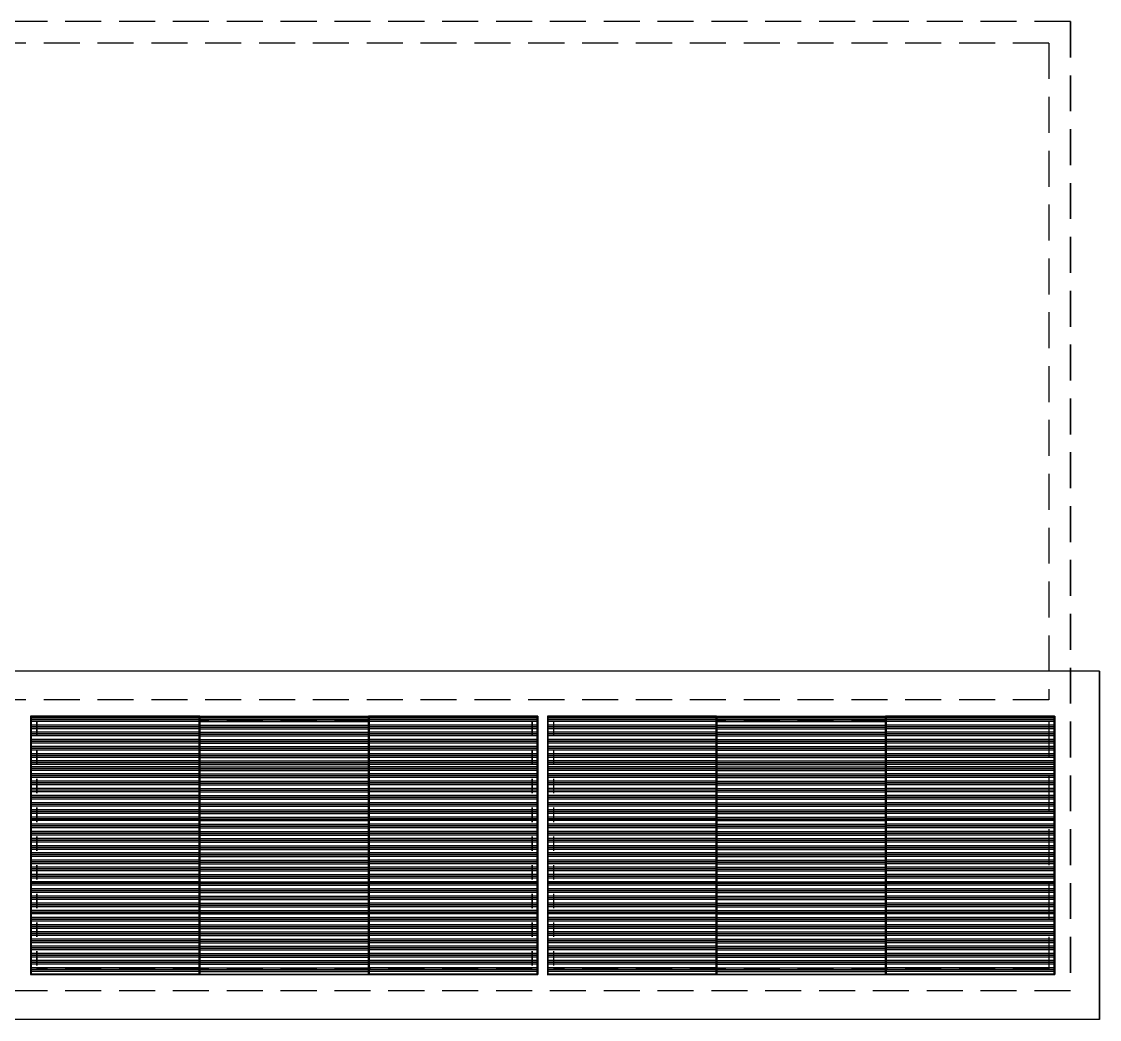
# Model space of a CAD drawing. Header units: millimetres. Extents: x 2128 to 2646, y 1972 to 2207.
# Drawn here: x 2351.81 to 2359.31, y 2147.77 to 2154.72 of the extents above; entities that cross this region are included whole.
import ezdxf

# ---------------------------------------------------------------- set-up
doc = ezdxf.new("R2010")
doc.units = ezdxf.units.MM
for name, pattern in [('DASHDOT', [1, 0.5, -0.25, 0, -0.25]), ('DASHED2', [0.375, 0.25, -0.125]), ('HIDDEN', [0.375, 0.25, -0.125])]:
    doc.linetypes.add(name, pattern=pattern)
for name, color, linetype in [('AR-ESTC', 3, 'Continuous'), ('AR-ESTC-HATCH', 1, 'Continuous'), ('AR-PROJ', 1, 'HIDDEN'), ('DET-ESQ-PROJ', 1, 'DASHED2'), ('DT-ESQ-CHAPA DOBRADA-V', 1, 'Continuous'), ('DT-ESQ-PERFIL T-V', 1, 'Continuous'), ('insercao', 4, 'Continuous')]:
    doc.layers.add(name, color=color, linetype=linetype)

# ---------------------------------------------------------------- blocks, each defined once
blk = doc.blocks.new('GR13-V')
at = {"layer": 'DT-ESQ-CHAPA DOBRADA-V'}
for p, q in [((1.1773, 1.8), (0, 1.8)), ((0, 1.8), (0, 0)), ((1.1743, 1.797), (0.003, 1.797)), ((0.003, 1.797), (0.003, 0.003)), ((1.1743, 0.003), (1.1743, 1.797)), ((1.1773, 1.8), (1.1773, 0)), ((1.1773, 1.8), (2.3547, 1.8)), ((1.1773, 1.8), (1.1773, 0)), ((1.1803, 1.797), (2.3517, 1.797)), ((1.1803, 0.003), (1.1803, 1.797)), ((2.3517, 1.797), (2.3517, 0.003)), ((3.532, 1.8), (2.3547, 1.8)), ((2.3547, 1.8), (2.3547, 0)), ((2.3547, 1.8), (2.3547, 0)), ((3.529, 1.797), (2.3577, 1.797)), ((2.3577, 1.797), (2.3577, 0.003)), ((3.529, 0.003), (3.529, 1.797)), ((3.532, 1.8), (3.532, 0)), ((1.1773, 0), (0, 0)), ((1.1743, 0.003), (0.003, 0.003)), ((1.1773, 0), (2.3547, 0)), ((1.1803, 0.003), (2.3517, 0.003)), ((3.532, 0), (2.3547, 0)), ((3.529, 0.003), (2.3577, 0.003))]:
    blk.add_line(p, q, dxfattribs=at)
at = {"layer": 'DT-ESQ-PERFIL T-V'}
for p, q in [((1.1743, 1.7875), (0.003, 1.7875)), ((1.1743, 1.776), (0.003, 1.776)), ((1.1743, 1.774), (0.003, 1.774)), ((1.1743, 1.7625), (0.003, 1.7625)), ((1.1743, 1.7375), (0.003, 1.7375)), ((1.1803, 1.7875), (2.3517, 1.7875)), ((1.1803, 1.776), (2.3517, 1.776)), ((1.1803, 1.774), (2.3517, 1.774)), ((1.1803, 1.7625), (2.3517, 1.7625)), ((1.1803, 1.7375), (2.3517, 1.7375)), ((3.529, 1.7875), (2.3577, 1.7875)), ((3.529, 1.776), (2.3577, 1.776)), ((3.529, 1.774), (2.3577, 1.774)), ((3.529, 1.7625), (2.3577, 1.7625)), ((3.529, 1.7375), (2.3577, 1.7375)), ((1.1743, 1.726), (0.003, 1.726)), ((1.1743, 1.724), (0.003, 1.724)), ((1.1743, 1.7125), (0.003, 1.7125)), ((1.1743, 1.6875), (0.003, 1.6875)), ((1.1743, 1.676), (0.003, 1.676)), ((1.1743, 1.674), (0.003, 1.674)), ((1.1743, 1.6625), (0.003, 1.6625)), ((1.1803, 1.726), (2.3517, 1.726)), ((1.1803, 1.724), (2.3517, 1.724)), ((1.1803, 1.7125), (2.3517, 1.7125)), ((1.1803, 1.6875), (2.3517, 1.6875)), ((1.1803, 1.676), (2.3517, 1.676)), ((1.1803, 1.674), (2.3517, 1.674)), ((1.1803, 1.6625), (2.3517, 1.6625)), ((3.529, 1.726), (2.3577, 1.726)), ((3.529, 1.724), (2.3577, 1.724)), ((3.529, 1.7125), (2.3577, 1.7125)), ((3.529, 1.6875), (2.3577, 1.6875)), ((3.529, 1.676), (2.3577, 1.676)), ((3.529, 1.674), (2.3577, 1.674)), ((3.529, 1.6625), (2.3577, 1.6625)), ((1.1743, 1.6375), (0.003, 1.6375)), ((1.1743, 1.626), (0.003, 1.626)), ((1.1743, 1.624), (0.003, 1.624)), ((1.1743, 1.6125), (0.003, 1.6125)), ((1.1743, 1.5875), (0.003, 1.5875)), ((1.1803, 1.6375), (2.3517, 1.6375)), ((1.1803, 1.626), (2.3517, 1.626)), ((1.1803, 1.624), (2.3517, 1.624)), ((1.1803, 1.6125), (2.3517, 1.6125)), ((1.1803, 1.5875), (2.3517, 1.5875)), ((3.529, 1.6375), (2.3577, 1.6375)), ((3.529, 1.626), (2.3577, 1.626)), ((3.529, 1.624), (2.3577, 1.624)), ((3.529, 1.6125), (2.3577, 1.6125)), ((3.529, 1.5875), (2.3577, 1.5875)), ((1.1743, 1.576), (0.003, 1.576)), ((1.1743, 1.574), (0.003, 1.574)), ((1.1743, 1.5625), (0.003, 1.5625)), ((1.1743, 1.5375), (0.003, 1.5375)), ((1.1743, 1.526), (0.003, 1.526)), ((1.1743, 1.524), (0.003, 1.524)), ((1.1743, 1.5125), (0.003, 1.5125)), ((1.1803, 1.576), (2.3517, 1.576)), ((1.1803, 1.574), (2.3517, 1.574)), ((1.1803, 1.5625), (2.3517, 1.5625)), ((1.1803, 1.5375), (2.3517, 1.5375)), ((1.1803, 1.526), (2.3517, 1.526)), ((1.1803, 1.524), (2.3517, 1.524)), ((1.1803, 1.5125), (2.3517, 1.5125)), ((3.529, 1.576), (2.3577, 1.576)), ((3.529, 1.574), (2.3577, 1.574)), ((3.529, 1.5625), (2.3577, 1.5625)), ((3.529, 1.5375), (2.3577, 1.5375)), ((3.529, 1.526), (2.3577, 1.526)), ((3.529, 1.524), (2.3577, 1.524)), ((3.529, 1.5125), (2.3577, 1.5125)), ((1.1743, 1.4875), (0.003, 1.4875)), ((1.1743, 1.476), (0.003, 1.476)), ((1.1743, 1.474), (0.003, 1.474)), ((1.1743, 1.4625), (0.003, 1.4625)), ((1.1743, 1.447), (0.003, 1.447)), ((1.1743, 1.4355), (0.003, 1.4355)), ((1.1743, 1.4335), (0.003, 1.4335)), ((1.1803, 1.4875), (2.3517, 1.4875)), ((1.1803, 1.476), (2.3517, 1.476)), ((1.1803, 1.474), (2.3517, 1.474)), ((1.1803, 1.4625), (2.3517, 1.4625)), ((1.1803, 1.447), (2.3517, 1.447)), ((1.1803, 1.4355), (2.3517, 1.4355)), ((1.1803, 1.4335), (2.3517, 1.4335)), ((3.529, 1.4875), (2.3577, 1.4875)), ((3.529, 1.476), (2.3577, 1.476)), ((3.529, 1.474), (2.3577, 1.474)), ((3.529, 1.4625), (2.3577, 1.4625)), ((3.529, 1.447), (2.3577, 1.447)), ((3.529, 1.4355), (2.3577, 1.4355)), ((3.529, 1.4335), (2.3577, 1.4335)), ((1.1743, 1.422), (0.003, 1.422)), ((1.1743, 1.397), (0.003, 1.397)), ((1.1743, 1.3855), (0.003, 1.3855)), ((1.1743, 1.3835), (0.003, 1.3835)), ((1.1743, 1.372), (0.003, 1.372)), ((1.1803, 1.422), (2.3517, 1.422)), ((1.1803, 1.397), (2.3517, 1.397)), ((1.1803, 1.3855), (2.3517, 1.3855)), ((1.1803, 1.3835), (2.3517, 1.3835)), ((1.1803, 1.372), (2.3517, 1.372)), ((3.529, 1.422), (2.3577, 1.422)), ((3.529, 1.397), (2.3577, 1.397)), ((3.529, 1.3855), (2.3577, 1.3855)), ((3.529, 1.3835), (2.3577, 1.3835)), ((3.529, 1.372), (2.3577, 1.372)), ((1.1743, 1.347), (0.003, 1.347)), ((1.1743, 1.3355), (0.003, 1.3355)), ((1.1743, 1.3335), (0.003, 1.3335)), ((1.1743, 1.322), (0.003, 1.322)), ((1.1743, 1.297), (0.003, 1.297)), ((1.1743, 1.2855), (0.003, 1.2855)), ((1.1743, 1.2835), (0.003, 1.2835)), ((1.1803, 1.347), (2.3517, 1.347)), ((1.1803, 1.3355), (2.3517, 1.3355)), ((1.1803, 1.3335), (2.3517, 1.3335)), ((1.1803, 1.322), (2.3517, 1.322)), ((1.1803, 1.297), (2.3517, 1.297)), ((1.1803, 1.2855), (2.3517, 1.2855)), ((1.1803, 1.2835), (2.3517, 1.2835)), ((3.529, 1.347), (2.3577, 1.347)), ((3.529, 1.3355), (2.3577, 1.3355)), ((3.529, 1.3335), (2.3577, 1.3335)), ((3.529, 1.322), (2.3577, 1.322)), ((3.529, 1.297), (2.3577, 1.297)), ((3.529, 1.2855), (2.3577, 1.2855)), ((3.529, 1.2835), (2.3577, 1.2835)), ((1.1743, 1.272), (0.003, 1.272)), ((1.1743, 1.247), (0.003, 1.247)), ((1.1743, 1.2355), (0.003, 1.2355)), ((1.1743, 1.2335), (0.003, 1.2335)), ((1.1743, 1.222), (0.003, 1.222)), ((1.1803, 1.272), (2.3517, 1.272)), ((1.1803, 1.247), (2.3517, 1.247)), ((1.1803, 1.2355), (2.3517, 1.2355)), ((1.1803, 1.2335), (2.3517, 1.2335)), ((1.1803, 1.222), (2.3517, 1.222)), ((3.529, 1.272), (2.3577, 1.272)), ((3.529, 1.247), (2.3577, 1.247)), ((3.529, 1.2355), (2.3577, 1.2355)), ((3.529, 1.2335), (2.3577, 1.2335)), ((3.529, 1.222), (2.3577, 1.222)), ((1.1743, 1.197), (0.003, 1.197)), ((1.1743, 1.1855), (0.003, 1.1855)), ((1.1743, 1.1835), (0.003, 1.1835)), ((1.1743, 1.172), (0.003, 1.172)), ((1.1743, 1.147), (0.003, 1.147)), ((1.1743, 1.1355), (0.003, 1.1355)), ((1.1743, 1.1335), (0.003, 1.1335)), ((1.1803, 1.197), (2.3517, 1.197)), ((1.1803, 1.1855), (2.3517, 1.1855)), ((1.1803, 1.1835), (2.3517, 1.1835)), ((1.1803, 1.172), (2.3517, 1.172)), ((1.1803, 1.147), (2.3517, 1.147)), ((1.1803, 1.1355), (2.3517, 1.1355)), ((1.1803, 1.1335), (2.3517, 1.1335)), ((3.529, 1.197), (2.3577, 1.197)), ((3.529, 1.1855), (2.3577, 1.1855)), ((3.529, 1.1835), (2.3577, 1.1835)), ((3.529, 1.172), (2.3577, 1.172)), ((3.529, 1.147), (2.3577, 1.147)), ((3.529, 1.1355), (2.3577, 1.1355)), ((3.529, 1.1335), (2.3577, 1.1335)), ((1.1743, 1.122), (0.003, 1.122)), ((1.1743, 1.097), (0.003, 1.097)), ((1.1743, 1.0855), (0.003, 1.0855)), ((1.1743, 1.0835), (0.003, 1.0835)), ((1.1743, 1.072), (0.003, 1.072)), ((1.1803, 1.122), (2.3517, 1.122)), ((1.1803, 1.097), (2.3517, 1.097)), ((1.1803, 1.0855), (2.3517, 1.0855)), ((1.1803, 1.0835), (2.3517, 1.0835)), ((1.1803, 1.072), (2.3517, 1.072)), ((3.529, 1.122), (2.3577, 1.122)), ((3.529, 1.097), (2.3577, 1.097)), ((3.529, 1.0855), (2.3577, 1.0855)), ((3.529, 1.0835), (2.3577, 1.0835)), ((3.529, 1.072), (2.3577, 1.072)), ((1.1743, 1.047), (0.003, 1.047)), ((1.1743, 1.0355), (0.003, 1.0355)), ((1.1743, 1.0335), (0.003, 1.0335)), ((1.1743, 1.022), (0.003, 1.022)), ((1.1743, 0.997), (0.003, 0.997)), ((1.1743, 0.9855), (0.003, 0.9855)), ((1.1743, 0.9835), (0.003, 0.9835)), ((1.1803, 1.047), (2.3517, 1.047)), ((1.1803, 1.0355), (2.3517, 1.0355)), ((1.1803, 1.0335), (2.3517, 1.0335)), ((1.1803, 1.022), (2.3517, 1.022)), ((1.1803, 0.997), (2.3517, 0.997)), ((1.1803, 0.9855), (2.3517, 0.9855)), ((1.1803, 0.9835), (2.3517, 0.9835)), ((3.529, 1.047), (2.3577, 1.047)), ((3.529, 1.0355), (2.3577, 1.0355)), ((3.529, 1.0335), (2.3577, 1.0335)), ((3.529, 1.022), (2.3577, 1.022)), ((3.529, 0.997), (2.3577, 0.997)), ((3.529, 0.9855), (2.3577, 0.9855)), ((3.529, 0.9835), (2.3577, 0.9835)), ((1.1743, 0.972), (0.003, 0.972)), ((1.1743, 0.947), (0.003, 0.947)), ((1.1743, 0.9355), (0.003, 0.9355)), ((1.1743, 0.9335), (0.003, 0.9335)), ((1.1743, 0.922), (0.003, 0.922)), ((1.1803, 0.972), (2.3517, 0.972)), ((1.1803, 0.947), (2.3517, 0.947)), ((1.1803, 0.9355), (2.3517, 0.9355)), ((1.1803, 0.9335), (2.3517, 0.9335)), ((1.1803, 0.922), (2.3517, 0.922)), ((3.529, 0.972), (2.3577, 0.972)), ((3.529, 0.947), (2.3577, 0.947)), ((3.529, 0.9355), (2.3577, 0.9355)), ((3.529, 0.9335), (2.3577, 0.9335)), ((3.529, 0.922), (2.3577, 0.922)), ((1.1743, 0.897), (0.003, 0.897)), ((1.1743, 0.8855), (0.003, 0.8855)), ((1.1743, 0.8835), (0.003, 0.8835)), ((1.1743, 0.872), (0.003, 0.872)), ((1.1743, 0.847), (0.003, 0.847)), ((1.1743, 0.8355), (0.003, 0.8355)), ((1.1743, 0.8335), (0.003, 0.8335)), ((1.1803, 0.897), (2.3517, 0.897)), ((1.1803, 0.8855), (2.3517, 0.8855)), ((1.1803, 0.8835), (2.3517, 0.8835)), ((1.1803, 0.872), (2.3517, 0.872)), ((1.1803, 0.847), (2.3517, 0.847)), ((1.1803, 0.8355), (2.3517, 0.8355)), ((1.1803, 0.8335), (2.3517, 0.8335)), ((3.529, 0.897), (2.3577, 0.897)), ((3.529, 0.8855), (2.3577, 0.8855)), ((3.529, 0.8835), (2.3577, 0.8835)), ((3.529, 0.872), (2.3577, 0.872)), ((3.529, 0.847), (2.3577, 0.847)), ((3.529, 0.8355), (2.3577, 0.8355)), ((3.529, 0.8335), (2.3577, 0.8335)), ((1.1743, 0.822), (0.003, 0.822)), ((1.1743, 0.797), (0.003, 0.797)), ((1.1743, 0.7855), (0.003, 0.7855)), ((1.1743, 0.7835), (0.003, 0.7835)), ((1.1743, 0.772), (0.003, 0.772)), ((1.1803, 0.822), (2.3517, 0.822)), ((1.1803, 0.797), (2.3517, 0.797)), ((1.1803, 0.7855), (2.3517, 0.7855)), ((1.1803, 0.7835), (2.3517, 0.7835)), ((1.1803, 0.772), (2.3517, 0.772)), ((3.529, 0.822), (2.3577, 0.822)), ((3.529, 0.797), (2.3577, 0.797)), ((3.529, 0.7855), (2.3577, 0.7855)), ((3.529, 0.7835), (2.3577, 0.7835)), ((3.529, 0.772), (2.3577, 0.772)), ((1.1743, 0.747), (0.003, 0.747)), ((1.1743, 0.7355), (0.003, 0.7355)), ((1.1743, 0.7335), (0.003, 0.7335)), ((1.1743, 0.722), (0.003, 0.722)), ((1.1743, 0.697), (0.003, 0.697)), ((1.1743, 0.6855), (0.003, 0.6855)), ((1.1743, 0.6835), (0.003, 0.6835)), ((1.1803, 0.747), (2.3517, 0.747)), ((1.1803, 0.7355), (2.3517, 0.7355)), ((1.1803, 0.7335), (2.3517, 0.7335)), ((1.1803, 0.722), (2.3517, 0.722)), ((1.1803, 0.697), (2.3517, 0.697)), ((1.1803, 0.6855), (2.3517, 0.6855)), ((1.1803, 0.6835), (2.3517, 0.6835)), ((3.529, 0.747), (2.3577, 0.747)), ((3.529, 0.7355), (2.3577, 0.7355)), ((3.529, 0.7335), (2.3577, 0.7335)), ((3.529, 0.722), (2.3577, 0.722)), ((3.529, 0.697), (2.3577, 0.697)), ((3.529, 0.6855), (2.3577, 0.6855)), ((3.529, 0.6835), (2.3577, 0.6835)), ((1.1743, 0.672), (0.003, 0.672)), ((1.1743, 0.647), (0.003, 0.647)), ((1.1743, 0.6355), (0.003, 0.6355)), ((1.1743, 0.6335), (0.003, 0.6335)), ((1.1743, 0.622), (0.003, 0.622)), ((1.1803, 0.672), (2.3517, 0.672)), ((1.1803, 0.647), (2.3517, 0.647)), ((1.1803, 0.6355), (2.3517, 0.6355)), ((1.1803, 0.6335), (2.3517, 0.6335)), ((1.1803, 0.622), (2.3517, 0.622)), ((3.529, 0.672), (2.3577, 0.672)), ((3.529, 0.647), (2.3577, 0.647)), ((3.529, 0.6355), (2.3577, 0.6355)), ((3.529, 0.6335), (2.3577, 0.6335)), ((3.529, 0.622), (2.3577, 0.622)), ((1.1743, 0.597), (0.003, 0.597)), ((1.1743, 0.5855), (0.003, 0.5855)), ((1.1743, 0.5835), (0.003, 0.5835)), ((1.1743, 0.572), (0.003, 0.572)), ((1.1743, 0.547), (0.003, 0.547)), ((1.1743, 0.5355), (0.003, 0.5355)), ((1.1743, 0.5335), (0.003, 0.5335)), ((1.1803, 0.597), (2.3517, 0.597)), ((1.1803, 0.5855), (2.3517, 0.5855)), ((1.1803, 0.5835), (2.3517, 0.5835)), ((1.1803, 0.572), (2.3517, 0.572)), ((1.1803, 0.547), (2.3517, 0.547)), ((1.1803, 0.5355), (2.3517, 0.5355)), ((1.1803, 0.5335), (2.3517, 0.5335)), ((3.529, 0.597), (2.3577, 0.597)), ((3.529, 0.5855), (2.3577, 0.5855)), ((3.529, 0.5835), (2.3577, 0.5835)), ((3.529, 0.572), (2.3577, 0.572)), ((3.529, 0.547), (2.3577, 0.547)), ((3.529, 0.5355), (2.3577, 0.5355)), ((3.529, 0.5335), (2.3577, 0.5335)), ((1.1743, 0.522), (0.003, 0.522)), ((1.1743, 0.497), (0.003, 0.497)), ((1.1743, 0.4855), (0.003, 0.4855)), ((1.1743, 0.4835), (0.003, 0.4835)), ((1.1743, 0.472), (0.003, 0.472)), ((1.1803, 0.522), (2.3517, 0.522)), ((1.1803, 0.497), (2.3517, 0.497)), ((1.1803, 0.4855), (2.3517, 0.4855)), ((1.1803, 0.4835), (2.3517, 0.4835)), ((1.1803, 0.472), (2.3517, 0.472)), ((3.529, 0.522), (2.3577, 0.522)), ((3.529, 0.497), (2.3577, 0.497)), ((3.529, 0.4855), (2.3577, 0.4855)), ((3.529, 0.4835), (2.3577, 0.4835)), ((3.529, 0.472), (2.3577, 0.472)), ((1.1743, 0.447), (0.003, 0.447)), ((1.1743, 0.4355), (0.003, 0.4355)), ((1.1743, 0.4335), (0.003, 0.4335)), ((1.1743, 0.422), (0.003, 0.422)), ((1.1743, 0.397), (0.003, 0.397)), ((1.1743, 0.3855), (0.003, 0.3855)), ((1.1743, 0.3835), (0.003, 0.3835)), ((1.1803, 0.447), (2.3517, 0.447)), ((1.1803, 0.4355), (2.3517, 0.4355)), ((1.1803, 0.4335), (2.3517, 0.4335)), ((1.1803, 0.422), (2.3517, 0.422)), ((1.1803, 0.397), (2.3517, 0.397)), ((1.1803, 0.3855), (2.3517, 0.3855)), ((1.1803, 0.3835), (2.3517, 0.3835)), ((3.529, 0.447), (2.3577, 0.447)), ((3.529, 0.4355), (2.3577, 0.4355)), ((3.529, 0.4335), (2.3577, 0.4335)), ((3.529, 0.422), (2.3577, 0.422)), ((3.529, 0.397), (2.3577, 0.397)), ((3.529, 0.3855), (2.3577, 0.3855)), ((3.529, 0.3835), (2.3577, 0.3835)), ((1.1743, 0.372), (0.003, 0.372)), ((1.1743, 0.347), (0.003, 0.347)), ((1.1743, 0.3355), (0.003, 0.3355)), ((1.1743, 0.3335), (0.003, 0.3335)), ((1.1743, 0.322), (0.003, 0.322)), ((1.1803, 0.372), (2.3517, 0.372)), ((1.1803, 0.347), (2.3517, 0.347)), ((1.1803, 0.3355), (2.3517, 0.3355)), ((1.1803, 0.3335), (2.3517, 0.3335)), ((1.1803, 0.322), (2.3517, 0.322)), ((3.529, 0.372), (2.3577, 0.372)), ((3.529, 0.347), (2.3577, 0.347)), ((3.529, 0.3355), (2.3577, 0.3355)), ((3.529, 0.3335), (2.3577, 0.3335)), ((3.529, 0.322), (2.3577, 0.322)), ((1.1743, 0.297), (0.003, 0.297)), ((1.1743, 0.2855), (0.003, 0.2855)), ((1.1743, 0.2835), (0.003, 0.2835)), ((1.1743, 0.272), (0.003, 0.272)), ((1.1743, 0.247), (0.003, 0.247)), ((1.1743, 0.2355), (0.003, 0.2355)), ((1.1743, 0.2335), (0.003, 0.2335)), ((1.1803, 0.297), (2.3517, 0.297)), ((1.1803, 0.2855), (2.3517, 0.2855)), ((1.1803, 0.2835), (2.3517, 0.2835)), ((1.1803, 0.272), (2.3517, 0.272)), ((1.1803, 0.247), (2.3517, 0.247)), ((1.1803, 0.2355), (2.3517, 0.2355)), ((1.1803, 0.2335), (2.3517, 0.2335)), ((3.529, 0.297), (2.3577, 0.297)), ((3.529, 0.2855), (2.3577, 0.2855)), ((3.529, 0.2835), (2.3577, 0.2835)), ((3.529, 0.272), (2.3577, 0.272)), ((3.529, 0.247), (2.3577, 0.247)), ((3.529, 0.2355), (2.3577, 0.2355)), ((3.529, 0.2335), (2.3577, 0.2335)), ((1.1743, 0.222), (0.003, 0.222)), ((1.1743, 0.197), (0.003, 0.197)), ((1.1743, 0.1855), (0.003, 0.1855)), ((1.1743, 0.1835), (0.003, 0.1835)), ((1.1743, 0.172), (0.003, 0.172)), ((1.1803, 0.222), (2.3517, 0.222)), ((1.1803, 0.197), (2.3517, 0.197)), ((1.1803, 0.1855), (2.3517, 0.1855)), ((1.1803, 0.1835), (2.3517, 0.1835)), ((1.1803, 0.172), (2.3517, 0.172)), ((3.529, 0.222), (2.3577, 0.222)), ((3.529, 0.197), (2.3577, 0.197)), ((3.529, 0.1855), (2.3577, 0.1855)), ((3.529, 0.1835), (2.3577, 0.1835)), ((3.529, 0.172), (2.3577, 0.172)), ((1.1743, 0.147), (0.003, 0.147)), ((1.1743, 0.1355), (0.003, 0.1355)), ((1.1743, 0.1335), (0.003, 0.1335)), ((1.1743, 0.122), (0.003, 0.122)), ((1.1743, 0.097), (0.003, 0.097)), ((1.1743, 0.0855), (0.003, 0.0855)), ((1.1743, 0.0835), (0.003, 0.0835)), ((1.1803, 0.147), (2.3517, 0.147)), ((1.1803, 0.1355), (2.3517, 0.1355)), ((1.1803, 0.1335), (2.3517, 0.1335)), ((1.1803, 0.122), (2.3517, 0.122)), ((1.1803, 0.097), (2.3517, 0.097)), ((1.1803, 0.0855), (2.3517, 0.0855)), ((1.1803, 0.0835), (2.3517, 0.0835)), ((3.529, 0.147), (2.3577, 0.147)), ((3.529, 0.1355), (2.3577, 0.1355)), ((3.529, 0.1335), (2.3577, 0.1335)), ((3.529, 0.122), (2.3577, 0.122)), ((3.529, 0.097), (2.3577, 0.097)), ((3.529, 0.0855), (2.3577, 0.0855)), ((3.529, 0.0835), (2.3577, 0.0835)), ((1.1743, 0.072), (0.003, 0.072)), ((1.1743, 0.047), (0.003, 0.047)), ((1.1743, 0.0355), (0.003, 0.0355)), ((1.1743, 0.0335), (0.003, 0.0335)), ((1.1743, 0.022), (0.003, 0.022)), ((1.1773, 0), (1.1773, 0)), ((1.1773, 0), (1.1773, 0)), ((1.1803, 0.072), (2.3517, 0.072)), ((1.1803, 0.047), (2.3517, 0.047)), ((1.1803, 0.0355), (2.3517, 0.0355)), ((1.1803, 0.0335), (2.3517, 0.0335)), ((1.1803, 0.022), (2.3517, 0.022)), ((3.529, 0.072), (2.3577, 0.072)), ((3.529, 0.047), (2.3577, 0.047)), ((3.529, 0.0355), (2.3577, 0.0355)), ((3.529, 0.0335), (2.3577, 0.0335)), ((3.529, 0.022), (2.3577, 0.022)), ((3.532, 0), (3.532, 0))]:
    blk.add_line(p, q, dxfattribs=at)
blk = doc.blocks.new('subestação2-vista de cobertura')
at = {"layer": 'AR-ESTC'}
for p, q in [((0.202, -4.275), (-21.952, -4.275)), ((0.202, -4.275), (0.202, -6.7)), ((-7.241, -4.5875), (-7.241, -6.3875)), ((-7.241, -4.5875), (-3.709, -4.5875)), ((-3.709, -4.5875), (-3.709, -6.3875)), ((-3.641, -4.5875), (-3.641, -6.3875)), ((-3.641, -4.5875), (-0.109, -4.5875)), ((-0.109, -4.5875), (-0.109, -6.3875)), ((-7.243, -6.3875), (-3.709, -6.3875)), ((-3.643, -6.3875), (-0.109, -6.3875)), ((0.202, -6.7), (-21.952, -6.7))]:
    blk.add_line(p, q, dxfattribs=at)
at = {"layer": 'AR-PROJ'}
for p, q in [((0, 0.25), (-13.465, 0.25)), ((0, 0.25), (0, -6.5)), ((-0.15, 0.1), (-21.6, 0.1)), ((-0.15, 0.1), (-0.15, -4.475)), ((-0.15, -4.475), (-21.6, -4.475)), ((-3.75, -4.625), (-7.2, -4.625)), ((-0.15, -4.625), (-3.6, -4.625)), ((-0.15, -4.625), (-0.15, -6.35)), ((-3.75, -6.35), (-7.2, -6.35)), ((-0.15, -6.35), (-3.6, -6.35)), ((0, -6.5), (-21.75, -6.5))]:
    blk.add_line(p, q, dxfattribs=at)
at = {"layer": 'AR-PROJ', "linetype": 'DASHDOT', "ltscale": 0.01}
for p, q in [((-7.2, -4.625), (-7.2, -6.35)), ((-3.75, -4.625), (-3.75, -6.35)), ((-3.6, -4.625), (-3.6, -6.35))]:
    blk.add_line(p, q, dxfattribs=at)
at = {"layer": 'DET-ESQ-PROJ'}
blk.add_arc((-0.152, 0.098), 0.002, 0, 90, dxfattribs=at)
at = {"layer": 'AR-ESTC-HATCH'}
for p in [(-7.242, -6.3875), (-3.642, -6.3875)]:
    blk.add_blockref('GR13-V', p, dxfattribs=at)

msp = doc.modelspace()

# ---------------------------------------------------------------- linework, layer by layer
at = {"layer": 'AR-ESTC'}
for p, q in [((2359.3125, 2150.1901), (2337.1585, 2150.1901)), ((2359.3125, 2150.1901), (2359.3125, 2147.7651)), ((2351.8695, 2149.8776), (2351.8695, 2148.0776)), ((2351.8695, 2149.8776), (2355.4015, 2149.8776)), ((2355.4015, 2149.8776), (2355.4015, 2148.0776)), ((2355.4695, 2149.8776), (2355.4695, 2148.0776)), ((2355.4695, 2149.8776), (2359.0015, 2149.8776)), ((2359.0015, 2149.8776), (2359.0015, 2148.0776)), ((2351.8675, 2148.0776), (2355.4015, 2148.0776)), ((2355.4675, 2148.0776), (2359.0015, 2148.0776)), ((2359.3125, 2147.7651), (2337.1585, 2147.7651))]:
    msp.add_line(p, q, dxfattribs=at)
at = {"layer": 'AR-PROJ'}
for p, q in [((2359.1105, 2154.7151), (2345.6455, 2154.7151)), ((2359.1105, 2154.7151), (2359.1105, 2147.9651)), ((2358.9605, 2154.5651), (2337.5105, 2154.5651)), ((2358.9605, 2154.5651), (2358.9605, 2149.9901)), ((2358.9605, 2149.9901), (2337.5105, 2149.9901)), ((2355.3605, 2149.8401), (2351.9105, 2149.8401)), ((2358.9605, 2149.8401), (2355.5105, 2149.8401)), ((2358.9605, 2149.8401), (2358.9605, 2148.1151)), ((2355.3605, 2148.1151), (2351.9105, 2148.1151)), ((2358.9605, 2148.1151), (2355.5105, 2148.1151)), ((2359.1105, 2147.9651), (2337.3605, 2147.9651))]:
    msp.add_line(p, q, dxfattribs=at)
at = {"layer": 'AR-PROJ', "linetype": 'DASHDOT', "ltscale": 0.01}
for p, q in [((2351.9105, 2149.8401), (2351.9105, 2148.1151)), ((2355.3605, 2149.8401), (2355.3605, 2148.1151)), ((2355.5105, 2149.8401), (2355.5105, 2148.1151))]:
    msp.add_line(p, q, dxfattribs=at)
at = {"layer": 'DET-ESQ-PROJ'}
msp.add_arc((2358.9585, 2154.5631), 0.002, 0, 90, dxfattribs=at)

# ---------------------------------------------------------------- block references
at = {"layer": 'AR-ESTC-HATCH'}
for p in [(2351.8685, 2148.0776), (2355.4685, 2148.0776)]:
    msp.add_blockref('GR13-V', p, dxfattribs=at)
at = {"layer": 'insercao', "ltscale": 10}
msp.add_blockref('subestação2-vista de cobertura', (2359.1115, 2154.4651), dxfattribs=at)

doc.saveas('drawing.dxf')
